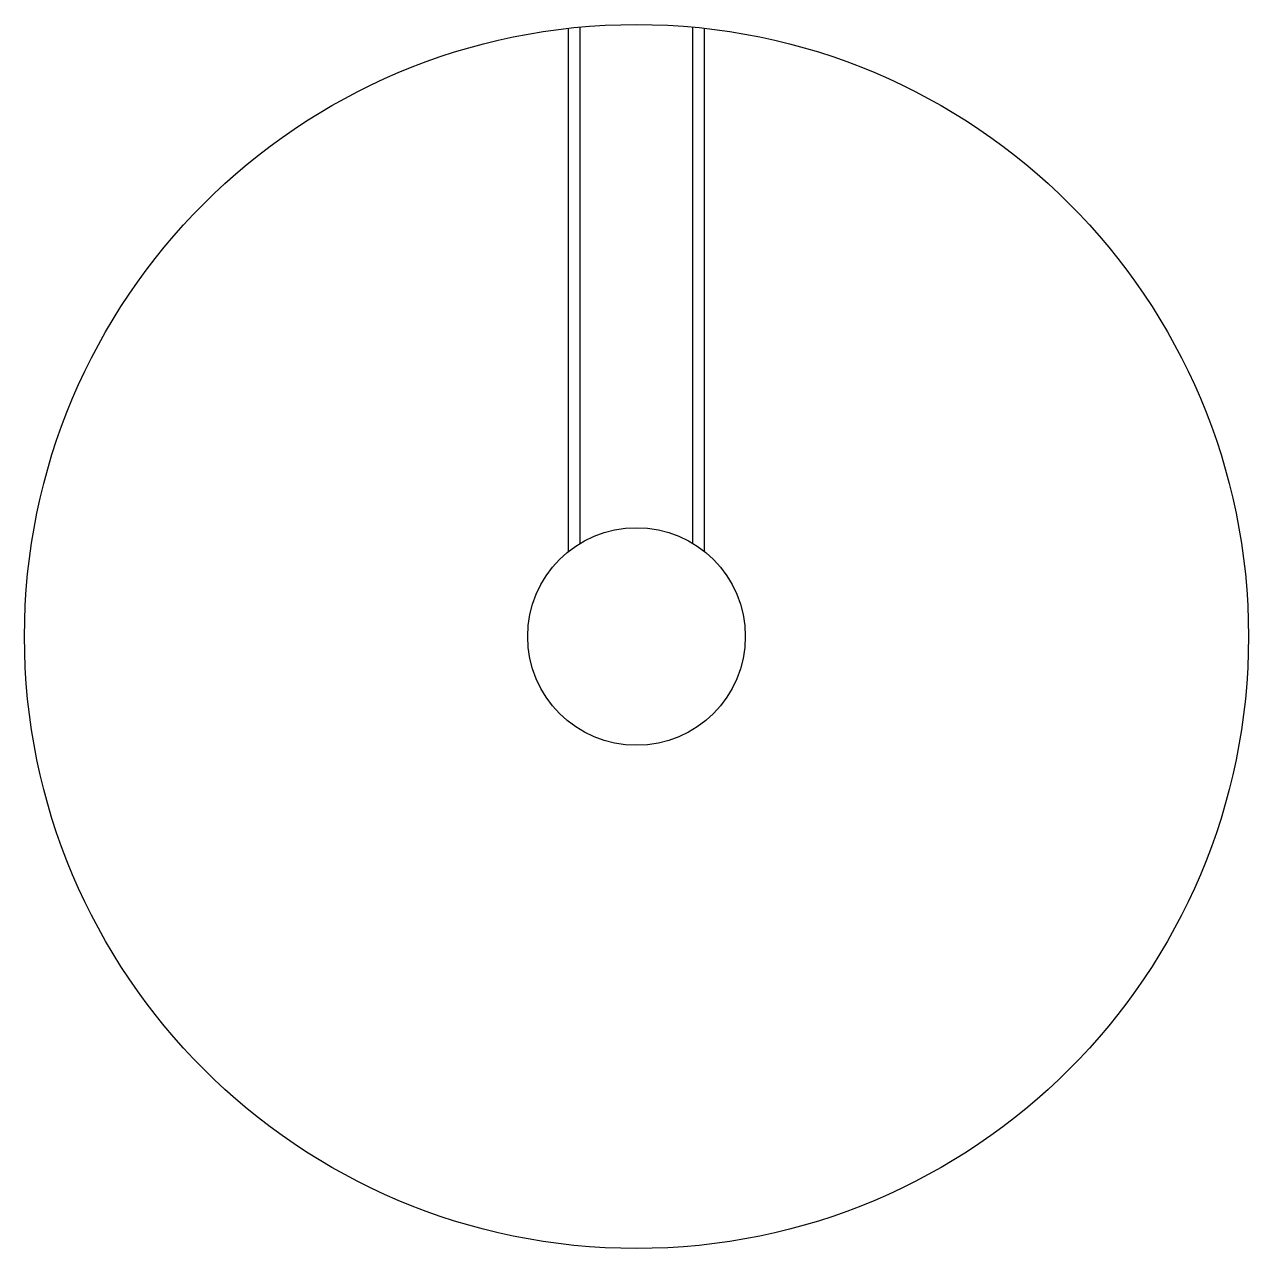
# Model space of a CAD drawing. Header units: metres. Extents: x 123 to 312, y 96 to 153.
# Drawn here: x 266.96 to 311.96, y 101.52 to 146.52 of the extents above.
import ezdxf

# ---------------------------------------------------------------- set-up
doc = ezdxf.new("R2010")
doc.units = ezdxf.units.M

msp = doc.modelspace()

# ---------------------------------------------------------------- linework, layer by layer
at = {"color": 4}
for points in [[(286.956512, 127.144241), (286.956512, 146.382416)], [(287.39151, 127.447495), (287.39151, 146.426788)], [(291.521515, 127.447495), (291.521515, 146.426788)], [(291.956512, 127.144241), (291.956512, 146.382416)]]:
    msp.add_lwpolyline(points, dxfattribs=at)
for radius in [22.5, 4]:
    msp.add_circle((289.456512, 124.021744), radius, dxfattribs=at)

doc.saveas('drawing.dxf')
